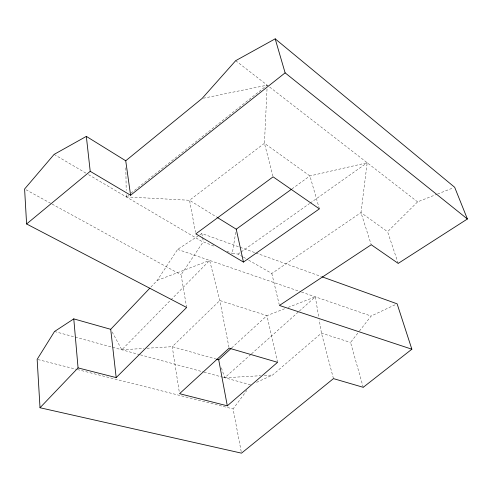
<?xml version="1.0" encoding="UTF-8"?>
<svg xmlns="http://www.w3.org/2000/svg" width="492" height="492" viewBox="0 0 492 492"><rect width="100%" height="100%" fill="white"/><g stroke="black" fill="none" stroke-linecap="round" stroke-linejoin="round"><path stroke-width="0.37" stroke-dasharray="2.46 1.84" d="M267.021 88.935L264.438 143.283L272.912 176.118M291.953 188.916L309.905 175.939L367.192 162.754L360.968 212.612L371.239 244.739M242.728 256.744L238.103 254.081L232.298 253.448L235.73 232.329M150.872 287.088L157.212 280.422L177.643 249.395L199.266 235.201M186.646 307.475L181.068 274.782L203.061 242.101L203.411 241.873L214.364 246.258M241.215 451.662L233.091 408.932L246.843 390.445M363.231 387.309L350.544 342.45L358.963 331.651M359.431 331.048L371.122 316.048L395.746 304.474M112.158 331.977L121.838 349.8L209.635 260.416L219.813 300.507L229.137 348.176M398.212 263.398L387.585 231.732L417.585 201.868L436.841 194.291M231.609 347.992L266.941 315.63L284.53 308.791M221.412 367.85L224.746 377.77L250.945 354.351M251.517 353.84L298.792 311.584M299.357 311.073L315.304 296.817L318.81 317.524M256.553 382.352L272.605 375.021L321.448 333.115L350.544 342.45M126.253 194.752L126.284 196.898L128.695 194.986M131.106 193.073L267.199 85.153L203.454 98.209M238.103 254.081L240.606 252.31M241.234 251.867L309.536 203.54M310.163 203.098L367.192 162.754M248.675 260.17L271.805 273.478L360.968 212.612L387.585 231.732M199.906 234.782L201.812 233.534L255.139 252.728M437.554 194.014L453.249 187.846M288.158 307.377L315.304 296.817M157.212 280.422L209.635 260.416M121.838 349.8L143.805 348.441M146.954 348.25L172.237 346.682L215.76 358.969M224.746 377.77L260.588 375.716M264.339 375.501L272.605 375.021M126.284 196.898L189.518 200.269L216.775 217.138M37.896 359.554L76.635 369.351M77.379 369.541L233.091 408.932M54.507 331.497L139.605 354.627M140.349 354.83L203.276 371.934M204.014 372.137L222.525 377.167M223.263 377.37L250.975 384.898M177.643 249.395L300.833 291.83M301.553 292.082L371.122 316.048M255.865 252.986L321.442 276.596M226.96 251.307L232.298 253.448M25.941 189.734L51.463 203.725M52.134 204.094L181.068 274.782M243.386 257.125L248.011 259.788M54.108 154.402L85.891 173.116M88.542 174.672L203.061 242.101M235.68 60.688L417.585 201.868M319.388 208.872L309.905 175.939L264.438 143.283L189.518 200.269L195.527 232.365M333.453 378.619L321.448 333.115L319.191 319.782M271.805 273.478L279.253 304.714M277.574 362.315L266.941 315.63L219.813 300.507L172.237 346.682L179.309 392.179M201.812 233.534L202.476 237.009M202.612 237.704L203.411 241.873M125.841 167.852L126.186 190.416"/><path stroke-width="0.74" d="M322.162 276.855L397.118 303.828L411.859 349.209L363.231 387.309L333.453 378.619L241.504 453.157L40.012 407.745L78.062 367.911L116.18 377.598L110.712 329.314L149.814 288.201M116.18 377.598L186.646 307.475L26.599 223.971L24.6 189.002L54.108 154.402L86.334 136.389L125.731 160.779L130.589 195.232L285.126 72.859L275.182 38.843L235.68 60.688L202.077 98.486L125.731 160.779M227.304 405.826L277.574 362.315L229.137 348.176L179.549 393.692L227.304 405.826L218.712 359.806L231.049 348.502M26.599 223.971L90.214 171.314L86.334 136.389M243.448 262.076L195.81 233.86L273.103 176.849L319.388 208.872L243.448 262.076L236.24 229.192L291.332 189.365M110.712 329.314L73.782 318.884L54.507 331.497L37.152 359.363L40.012 407.745M275.182 38.843L454.676 187.28L467.4 218.995L398.212 263.398L371.239 244.739L279.431 305.458L411.859 349.209M216.498 359.178L218.712 359.806M90.214 171.314L130.589 195.232M217.421 217.544L236.24 229.192M285.126 72.859L467.4 218.995M73.782 318.884L78.062 367.911"/></g></svg>
